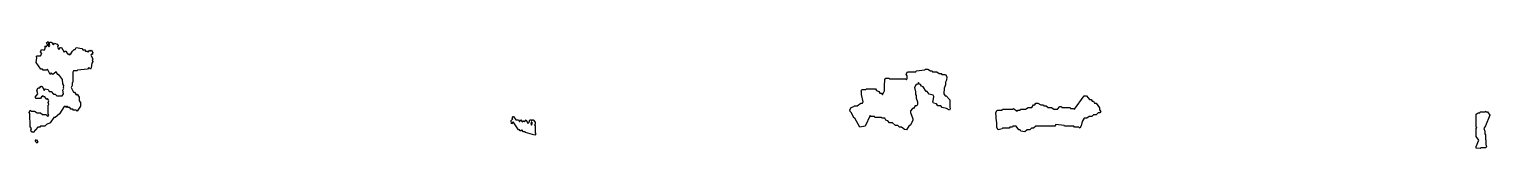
# Model space of a CAD drawing. Header units: millimetres. Extents: x 0 to 4480, y 0 to 329.
import ezdxf

# ---------------------------------------------------------------- set-up
doc = ezdxf.new("R2010")
doc.units = ezdxf.units.MM
doc.layers.add('K', color=7, linetype='Continuous')

msp = doc.modelspace()

# ---------------------------------------------------------------- linework, layer by layer
at = {"layer": 'K'}
for points in [[(6.7, 61.7), (3.3, 67.2), (1.7, 108.2), (0, 111), (2.6, 118), (6, 115.2), (16, 115.2), (24.3, 109.7), (34.3, 109.7), (41, 104.3), (51, 104.3), (57.6, 98.8), (60, 102.8), (58.3, 105.5), (58.3, 132.9), (60, 135.7), (58.3, 141.1), (60, 146.6), (55.9, 153.2), (54.3, 150.5), (47.6, 158.8), (44.2, 158.8), (42.6, 161.5), (37.7, 158.8), (34.3, 153.3), (20.9, 153.3), (18.3, 157.6), (26.7, 168.5), (23.3, 179.5), (27.6, 186.4), (32.6, 186.4), (35.9, 192), (37.6, 189.2), (39.3, 192), (46, 178.3), (49.2, 183.7), (57.7, 180.9), (61, 175.4), (67.7, 175.4), (74.3, 167.2), (79.3, 167.2), (84.3, 161.8), (100.9, 161.8), (105, 168.5), (103.3, 179.5), (106.7, 184.9), (105, 187.7), (106.7, 193.1), (103.3, 198.6), (101.7, 212.3), (92.5, 224.6), (87.5, 227.3), (82.6, 235.4), (72.6, 227.2), (67.6, 232.7), (64.3, 227.2), (55.9, 243.6), (52.6, 241), (42.6, 241), (40.9, 243.7), (35.9, 243.7), (21.7, 264.3), (23.3, 278), (21.7, 280.8), (24.2, 285), (34.2, 285), (38.3, 291.7), (35, 297.2), (37.5, 304.2), (45.9, 301.4), (50, 308.1), (48.3, 310.9), (50.9, 315.2), (52.6, 312.4), (55.9, 317.9), (60.9, 312.4), (63.3, 316.4), (61.7, 321.8), (64.2, 326), (67.7, 326), (74.3, 317.9), (77.6, 323.3), (86, 320.5), (88.6, 316.4), (86.9, 310.9), (91, 304.2), (95.9, 309.6), (99.3, 309.6), (107.6, 296), (109.2, 298.7), (112.7, 298.7), (117.7, 290.4), (121, 290.4), (122.6, 287.7), (127.5, 290.4), (132.5, 298.6), (137.6, 304.1), (140.9, 304.1), (144.2, 309.6), (161, 306.9), (166, 301.4), (169.3, 304.2), (172.7, 298.7), (179.3, 298.7), (181, 296), (186, 301.5), (187.6, 298.7), (191, 301.4), (195.2, 294.5), (192.6, 287.4), (190.9, 290.2), (188.6, 286.2), (195.2, 275.3), (193.6, 272.5), (195.2, 267.1), (191.9, 261.6), (190.2, 247.9), (187.6, 243.6), (182.6, 249.1), (179.3, 243.7), (147.7, 241), (146, 238.2), (136, 238.2), (133.5, 234.2), (133.5, 204.1), (131.9, 201.3), (131.9, 193.1), (128.6, 187.7), (136, 172.7), (139.3, 172.7), (144.3, 164.5), (147.6, 167.3), (153.5, 157.6), (153.5, 146.6), (156.9, 141.1), (156.9, 130.1), (147.6, 115), (144.2, 117.7), (135.9, 117.7), (134.2, 120.5), (127.6, 120.5), (124.2, 126), (119.2, 126), (117.6, 128.7), (114.3, 128.7), (112.6, 125.9), (110.9, 128.7), (107.7, 128.7), (92.7, 106.8), (79.3, 95.8), (76, 95.8), (64.3, 79.4), (52.7, 74), (47.7, 68.5), (34.3, 68.5), (32.7, 65.7), (26, 65.7), (12.6, 49.3), (9.3, 52), (7.6, 49.2), (5, 56.2), (6.7, 61.7)], [(57.7, 328.9), (60.2, 321.8), (57.6, 317.5), (53.3, 324.6), (57.7, 328.9)], [(2685.1, 58.9), (2675.9, 65.7), (2669.2, 65.7), (2664.2, 71.2), (2657.6, 71.2), (2647.6, 79.4), (2639.2, 79.4), (2634.2, 84.9), (2627.5, 87.6), (2624.2, 93.1), (2615.9, 93.1), (2614.2, 95.8), (2594.2, 95.8), (2592.6, 98.6), (2580.9, 98.6), (2579.3, 101.2), (2564.3, 68.5), (2547.6, 65.7), (2532.6, 93.1), (2530.9, 93.1), (2525, 102.7), (2522.5, 109.6), (2518.4, 113.7), (2516.7, 119.2), (2520.9, 126.1), (2529.2, 128.9), (2530.9, 131.6), (2539.2, 131.6), (2550.9, 139.8), (2555.9, 139.8), (2558.3, 143.9), (2553.3, 165.7), (2553.3, 173.9), (2551.7, 176.7), (2554.2, 180.9), (2565.9, 180.9), (2567.6, 183.7), (2596, 183.7), (2599.3, 178.2), (2606, 175.4), (2609.3, 170), (2614.3, 170), (2617.6, 164.6), (2623.3, 176.7), (2623.3, 201.4), (2625, 204.1), (2625, 212.3), (2627.6, 216.5), (2637.7, 216.5), (2639.3, 213.8), (2689.3, 213.8), (2690.9, 211.1), (2693.3, 215.1), (2693.3, 223.2), (2690, 228.7), (2694.2, 235.7), (2719.2, 235.7), (2720.9, 238.4), (2747.6, 241.2), (2749.2, 243.9), (2756, 243.9), (2764.3, 238.4), (2769.3, 238.4), (2771, 235.7), (2784.3, 235.7), (2791, 230.2), (2797.7, 230.2), (2799.3, 227.5), (2811, 227.5), (2815.2, 220.5), (2813.5, 209.5), (2810.2, 204.1), (2810.2, 195.9), (2806.9, 184.9), (2805.2, 168.5), (2809.3, 161.8), (2812.7, 161.8), (2823.5, 149.4), (2823.5, 127.4), (2825.2, 121.9), (2822.6, 117.7), (2814.2, 123.2), (2800.9, 126), (2795.9, 131.4), (2787.6, 131.4), (2782.6, 136.9), (2774.2, 139.7), (2771.7, 143.9), (2773.3, 146.6), (2775, 160.3), (2772.5, 164.3), (2760.9, 167), (2754.2, 175.2), (2750.9, 175.2), (2742.5, 189), (2737.5, 191.7), (2734.2, 197.1), (2730.9, 197.1), (2727.6, 202.5), (2724.3, 197.1), (2721, 197.1), (2715.2, 187.6), (2718.5, 174), (2718.5, 165.8), (2720.2, 163.1), (2720.2, 154.8), (2725.2, 143.9), (2725.2, 135.6), (2722.7, 131.4), (2717.7, 131.4), (2712.7, 123.2), (2709.3, 123.2), (2703.5, 116.4), (2703.5, 111), (2710.2, 91.8), (2710.2, 86.3), (2702.7, 71.2), (2699.3, 71.2), (2691, 57.5), (2685.1, 58.9)], [(3041.7, 53.4), (3039.2, 57.5), (3035.9, 57.5), (3027.6, 68.5), (3017.7, 68.5), (3016, 65.7), (3007.7, 65.7), (3006, 63), (2986, 63), (2984.3, 60.3), (2972.6, 57.5), (2968.3, 64.4), (2968.3, 80.9), (2966.7, 83.6), (2965, 111), (2969.2, 117.9), (2984.2, 117.9), (2985.9, 120.7), (3015.9, 120.7), (3019.3, 123.4), (3030.9, 115.2), (3032.6, 117.9), (3039.2, 117.9), (3040.9, 120.7), (3055.9, 120.7), (3064.2, 126.2), (3075.9, 126.2), (3080.9, 134.4), (3084.2, 134.4), (3087.6, 139.8), (3094.3, 139.8), (3102.6, 134.4), (3111, 134.4), (3112.7, 131.6), (3119.3, 131.6), (3126, 126.2), (3136, 126.2), (3142.6, 120.7), (3154.2, 120.7), (3160.9, 128.9), (3166, 128.9), (3167.7, 126.2), (3192.7, 126.2), (3194.3, 123.4), (3202.6, 123.4), (3205.9, 120.7), (3235.9, 161.8), (3242.7, 161.8), (3252.7, 150.8), (3257.7, 150.8), (3261, 145.3), (3264.3, 145.3), (3267.7, 139.8), (3272.7, 139.8), (3283.5, 124.7), (3283.5, 119.2), (3286.9, 113.7), (3284.3, 109.5), (3279.3, 109.5), (3272.6, 104.1), (3264.3, 104.1), (3259.3, 98.6), (3251, 98.6), (3244.3, 93.1), (3236, 93.1), (3230.2, 83.6), (3226.9, 69.9), (3222.6, 62.9), (3219.2, 65.7), (3205.9, 65.7), (3204.2, 68.5), (3175.9, 68.5), (3174.2, 71.2), (3149.3, 73.9), (3146, 68.5), (3087.6, 68.5), (3081, 63), (3074.3, 63), (3069.3, 57.5), (3061, 57.5), (3054.3, 52), (3041.7, 53.4)], [(1520.9, 52), (1515.9, 52), (1511, 57.4), (1509.3, 54.8), (1505.9, 54.8), (1504.2, 57.5), (1500.9, 57.5), (1484.3, 82.1), (1479.2, 76.5), (1478.3, 86.4), (1483.3, 91.8), (1481.7, 94.6), (1484.2, 98.8), (1486, 98.8), (1492.7, 87.8), (1501, 87.8), (1504.3, 82.4), (1507.6, 87.9), (1512.6, 82.4), (1515.9, 85.1), (1519.3, 82.4), (1524.3, 87.9), (1529.3, 76.9), (1533.4, 80.9), (1535.9, 87.8), (1539.3, 87.8), (1540.9, 85.2), (1542.6, 87.8), (1546, 87.8), (1551.9, 80.9), (1551.9, 75.4), (1550.2, 72.7), (1551.9, 70), (1551.9, 48.1), (1553.6, 45.3), (1551, 41.1), (1522.5, 49.3), (1520.9, 52)], [(4438.3, 1.4), (4438.3, 7), (4446.7, 26.1), (4438.3, 37), (4438.3, 61.7), (4440, 64.5), (4438.3, 67.2), (4438.3, 105.6), (4444.2, 109.7), (4449.2, 109.7), (4450.9, 112.5), (4465.9, 112.5), (4467.6, 115.3), (4469.3, 112.5), (4472.7, 112.5), (4480.2, 102.8), (4466.9, 69.9), (4461.9, 61.7), (4465.2, 53.5), (4465.2, 45.3), (4466.9, 42.6), (4466.9, 28.9), (4468.5, 26.1), (4468.5, 12.4), (4470.2, 6.9), (4467.7, 2.7), (4452.7, 2.7), (4451, 0), (4438.3, 1.4)], [(1543.3, 78.1), (1541, 82), (1538.6, 75.4), (1540.9, 71.5), (1543.3, 78.1)], [(22.6, 27.6), (26.9, 20.6), (24.3, 16.4), (18.3, 23.4), (22.6, 27.6)]]:
    msp.add_lwpolyline(points, close=True, dxfattribs=at)

doc.saveas('drawing.dxf')
